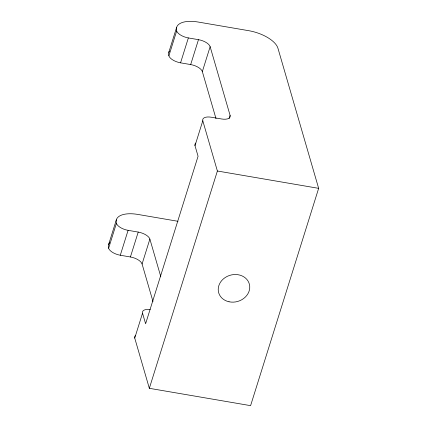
<?xml version="1.0" encoding="UTF-8"?>
<svg xmlns="http://www.w3.org/2000/svg" width="427" height="427" viewBox="0 0 427 427"><rect width="100%" height="100%" fill="white"/><g stroke="black" fill="none" stroke-linecap="round" stroke-linejoin="round"><path stroke-width="0.64" d="M108.549 244.751L116.347 219.852M168.809 52.345L176.607 27.445M152.989 301.537L142.079 263.993A10.627 4.788 17.4 0 0 130.416 256.974L120.291 255.239A10.627 4.788 17.4 0 1 108.629 248.22L116.427 223.321A26.57 11.967 17.4 0 1 137.905 214.439L178.011 221.303M216.019 118.679L202.339 71.587A10.627 4.788 17.4 0 0 190.677 64.568L180.552 62.833A10.627 4.788 17.4 0 1 168.889 55.814L176.687 30.915A26.57 11.967 17.4 0 1 198.16 22.033L248.792 30.701A26.57 11.967 17.4 0 1 277.945 48.251L318.649 188.344L250.59 405.65L149.333 388.314L134.74 338.093A10.627 4.788 17.4 0 1 135.551 335.478M120.291 255.239L128.089 230.34A10.627 4.788 17.4 0 1 116.427 223.321M180.552 62.833L188.35 37.934A10.627 4.788 17.4 0 1 176.687 30.915M130.416 256.974L138.215 232.074L128.089 230.34M190.677 64.568L198.475 39.668L188.35 37.934M142.079 263.993L149.877 239.093A10.627 4.788 17.4 0 0 138.215 232.074M202.339 71.587L210.137 46.687A10.627 4.788 17.4 0 0 198.475 39.668M134.74 338.093L142.538 313.188A10.627 4.788 17.4 0 1 150.224 309.506M142.538 313.188L145.607 323.762L198.069 156.261L195 145.687L202.798 120.788A10.627 4.788 17.4 0 1 211.386 117.233L221.512 118.968A10.627 4.788 17.4 0 0 230.1 115.413L210.137 46.687M229.128 118.525L230.1 115.413M149.333 388.314L217.386 171.008L202.798 120.788M217.386 171.008L318.649 188.344M149.877 239.093L160.787 276.637M195 145.687A10.627 4.788 17.4 0 1 195.806 143.077M168.889 55.814A26.57 11.967 17.4 0 1 169.252 51.256M108.629 248.22A26.57 11.967 17.4 0 1 109.696 242.632M229.037 301.777A15.943 13.637 -16.2 0 0 249.432 284.403A15.943 13.637 -16.2 0 0 223.497 278.81A15.943 13.637 -16.2 0 0 229.037 301.777"/></g></svg>
